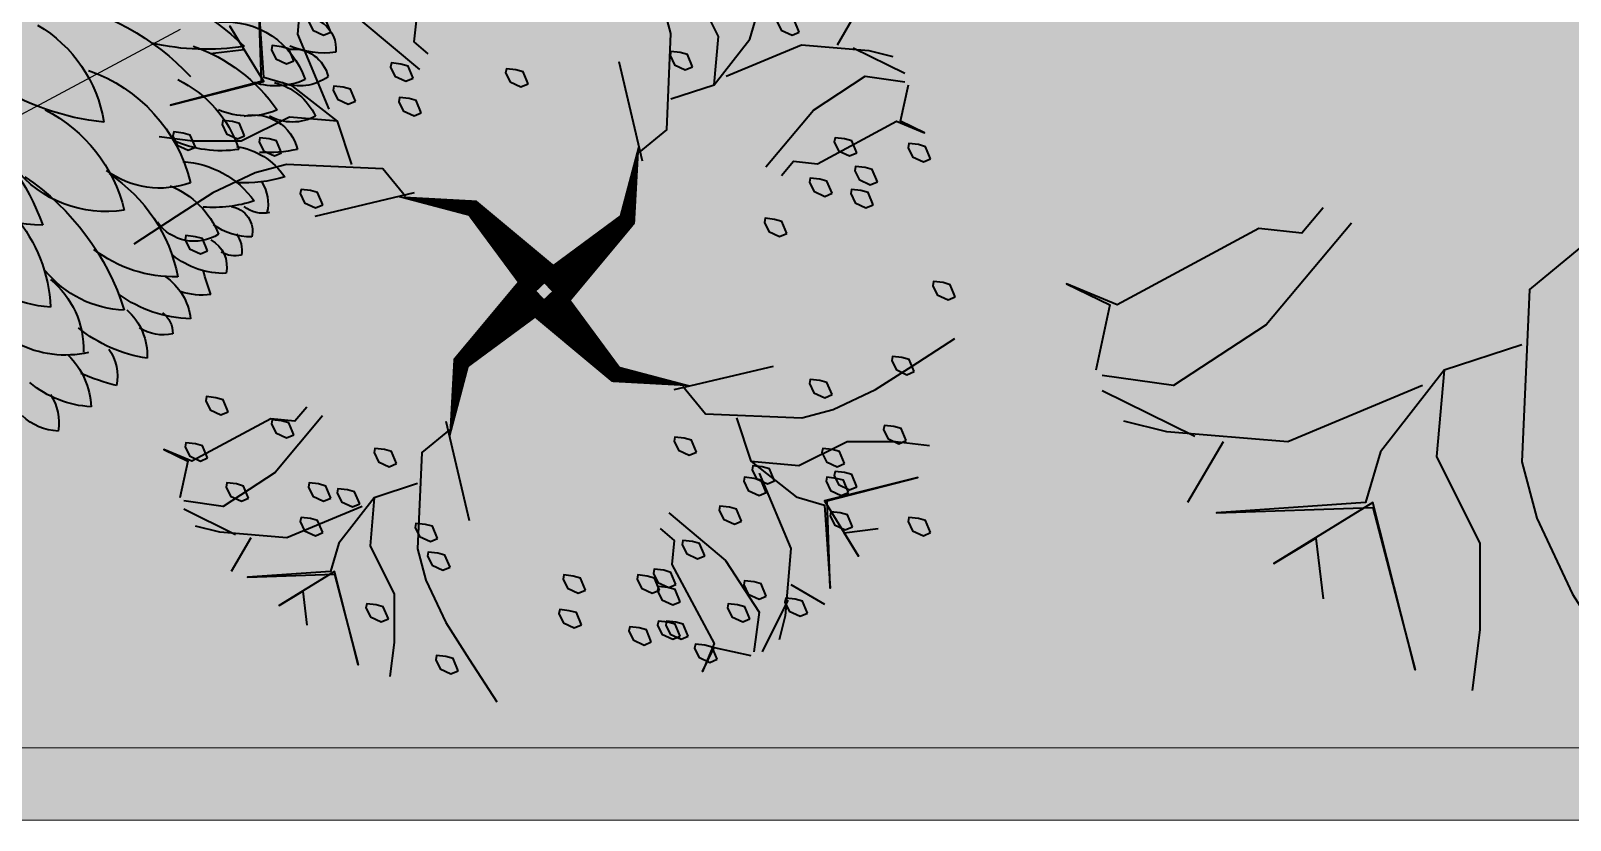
# Model space of a CAD drawing. Header units: millimetres. Extents: x 0 to 59560, y 0 to 21447.
# Drawn here: x 38694 to 39224, y 16312 to 16584 of the extents above; entities that cross this region are included whole.
import ezdxf

# ---------------------------------------------------------------- set-up
doc = ezdxf.new("R2010")
doc.units = ezdxf.units.MM
doc.header["$LTSCALE"] = 150
doc.linetypes.add('DASHED', pattern=[0.75, 0.5, -0.25])
for name, color, linetype in [('ad-Elevation 10', 8, 'Continuous'), ('ad-Furniture', 8, 'Continuous'), ('ad-Glass Sectionline', 140, 'Continuous')]:
    doc.layers.add(name, color=color, linetype=linetype)
doc.layers.add('ad-Landscape', color=7, linetype='Continuous', lineweight=35, true_color=0x007f00)
doc.layers.add('ad-Landscape 2', color=7, linetype='Continuous', lineweight=35, true_color=0x264c00)

# ---------------------------------------------------------------- blocks, each defined once
blk = doc.blocks.new('$ZCDB_AUDIT_GENERATED_1E8BB7')
at = {"layer": 'ad-Landscape'}
for centre, radius, start, end in [((-1.8408, -1.8007), 0.8356, 120.6803, 170.69519), ((-2.6751, -1.5084), 0.6953, 260.6567, 321.71751), ((-1.4468, -2.8141), 0.8978, 139.49244, 177.69907)]:
    blk.add_arc(centre, radius, start, end, dxfattribs=at)
at = {"layer": 'ad-Landscape 2'}
for centre, radius, start, end in [((-2.5206, -2.2177), 1.411, 99.65865, 134.4053), ((-2.0704, -2.4383), 1.5297, 100.87998, 136.84474), ((-3.867, -1.2266), 0.1934, 69.40402, 185.81334), ((-3.3934, -1.5704), 0.508, 85.63715, 161.63434), ((-3.2785, 0.1985), 1.4267, 260.74511, 283.04309), ((-3.9905, -0.7068), 0.5437, 262.71659, 292.35425), ((-3.8061, -1.4393), 0.2126, 83.93136, 167.1466), ((-2.8723, -2.1694), 1.0147, 108.93763, 145.3584), ((-2.2585, -2.2572), 0.9551, 109.25986, 166.25719), ((-3.8429, -1.1634), 0.2852, 233.28378, 291.64538), ((-3.6025, -1.7876), 0.3701, 103.9638, 154.63628), ((-3.6986, -1.0203), 0.4283, 245.59747, 287.58932), ((-2.7888, -2.0624), 0.7268, 116.20301, 161.32918), ((-2.8127, -0.1703), 1.5025, 275.62532, 303.13317), ((-3.799, -1.3868), 0.2788, 240.36234, 299.63766), ((-3.5663, -1.8937), 0.2709, 77.55099, 166.34539), ((-3.5309, -1.1863), 0.4429, 246.56317, 293.43683), ((-1.8936, -2.412), 0.9205, 117.11773, 166.33164), ((-0.9565, -2.7668), 1.425, 128.22789, 160.26694), ((-3.6458, -0.9704), 0.8788, 257.92659, 272.99743), ((-3.3942, -2.2431), 0.4369, 98.92704, 145.21519), ((-3.3701, -1.1333), 0.7046, 261.24696, 294.39648), ((-3.104, -2.4748), 0.5733, 93.62657, 144.23647), ((-3.5079, -1.2176), 0.814, 252.47778, 273.23616), ((-3.4132, -2.1554), 0.2388, 147.68239, 193.24524), ((-3.0021, -1.5187), 0.5438, 250.20197, 306.22103), ((-2.167, -2.7765), 0.9598, 123.44945, 169.14185), ((-1.3292, -3.2587), 1.5303, 124.25441, 162.40951), ((-2.3006, -1.3581), 0.9275, 270.17163, 318.26071), ((-2.8672, -2.5356), 0.5252, 111.97187, 158.1743), ((-3.6227, -2.031), 0.1831, 257.9287, 308.85753), ((-3.3241, -1.386), 0.7926, 251.98772, 274.43369), ((-3.4098, -2.3203), 0.1483, 98.29705, 193.9033), ((-3.5474, -1.9775), 0.3785, 269.04584, 306.1809), ((-3.2095, -2.1093), 0.2729, 237.84483, 324.60114), ((-3.3252, -2.438), 0.1695, 143.72347, 189.28631), ((-3.2185, -2.5369), 0.186, 119.00554, 191.76376), ((-3.4542, -2.3019), 0.1679, 256.81907, 300.10983), ((-3.387, -2.0873), 0.4877, 268.40112, 309.1706), ((-3.0882, -1.8014), 0.7945, 268.44815, 307.52814), ((-4.7109, -2.1806), 1.4962, 339.58638, 345.44635), ((-2.8129, -2.1522), 0.6446, 272.21829, 320.84358), ((-2.4021, -1.9593), 0.8207, 274.0733, 314.87713), ((-2.8327, -2.8868), 0.3555, 124.28194, 173.79297), ((-1.9988, -3.0323), 0.5442, 129.31962, 181.75138), ((-3.255, -2.3074), 0.3987, 262.27272, 289.05896), ((-3.2048, -2.0899), 0.7587, 271.41505, 306.15667), ((-2.9291, -2.9329), 0.15, 126.19039, 182.52975), ((-2.5541, -3.0699), 0.3719, 132.03902, 182.39813), ((-3.0253, -2.6704), 0.2744, 258.73381, 302.02457), ((-3.0549, -2.2322), 0.863, 278.61282, 308.97622), ((-2.4584, -3.1948), 0.2887, 145.35935, 190.9222), ((-2.4357, -2.4238), 0.6427, 257.61453, 296.92393), ((-2.1285, -3.3962), 0.4606, 134.41683, 177.63522), ((-3.0457, -2.0047), 1.2814, 283.71524, 293.85648), ((-2.6219, -2.7574), 0.6207, 273.06665, 310.22411), ((-2.1061, -3.4684), 0.2887, 145.35935, 190.9222), ((-2.4029, -3.194), 0.3293, 272.31458, 313.75489)]:
    blk.add_arc(centre, radius, start, end, dxfattribs=at)
blk = doc.blocks.new('$ZCDB_AUDIT_GENERATED_1E8EA8')
at = {"layer": 'ad-Landscape'}
blk.add_lwpolyline([(366.46, 359.97, 35.98, 14.39, 0), (431.54, 298.66, 14.39, 0.72, 0), (441.94, 232.52, 0, 0, 0), (441.94, 271.88, 0, 0, 0), (524.19, 247.36, 0, 0, 0), (541.37, 252.2, 0, 0, 0), (599.67, 340.29, 0, 0, 0), (579.33, 315.77, 0, 0, 0), (575.71, 359.97, 0, 0, 0), (579.33, 315.77, 0, 0, 0), (541.37, 252.2, 0, 0, 0), (648.03, 286.4, 0, 0, 0), (692.32, 237.36, 0, 0, 0), (648.03, 288.98, 0, 0, 0), (692.32, 301.25, 0, 0, 0), (713.11, 293.82, 0, 0, 0), (692.32, 306.09, 0, 0, 0), (716.27, 347.71, 0, 0, 0), (692.32, 306.09, 0, 0, 0), (719.89, 396.76, 0, 0, 0)], format="xyseb", dxfattribs=at)
for points in [[(565.32, 259.62), (575.71, 247.36), (596.5, 249.62), (664.75, 212.83), (689.15, 222.84), (668.36, 212.83), (675.14, 181.21)], [(551.76, 252.2), (592.89, 203.15), (637.63, 173.79), (671.98, 178.63)], [(441.94, 239.94), (465.89, 220.25), (469.51, 137), (462.28, 109.9), (445.1, 73.12), (424.76, 41.49), (400.81, 4.71)], [(469.51, 193.47), (507.02, 181.21), (510.63, 139.59), (489.84, 97.64), (489.84, 56.01), (493.46, 26.65)], [(507.02, 181.21), (537.75, 141.84), (544.98, 117.32), (616.84, 112.48), (541.37, 115.06), (521.03, 36.65), (541.37, 117.32), (589.27, 87.96), (568.93, 100.22), (565.32, 70.86)], [(517.41, 173.79), (582.49, 146.68), (640.79, 151.52), (661.58, 156.69)], [(627.24, 149.27), (671.98, 171.21)], [(613.68, 146.68), (630.85, 117.32)]]:
    blk.add_lwpolyline(points, dxfattribs=at)
blk = doc.blocks.new('$ZCDB_AUDIT_GENERATED_1E8E31')
at = {"layer": 'ad-Landscape'}
for points in [[(362.2, 368.8, 36.2, 14.5, 0), (424, 434.3, 14.5, 0.724, 0), (490.5, 444.8, 0, 0, 0), (450.9, 444.8, 0, 0, 0), (475.6, 527.6, 0, 0, 0), (470.7, 544.9, 0, 0, 0), (382.1, 603.6, 0, 0, 0), (406.7, 583.1, 0, 0, 0), (362.2, 579.4, 0, 0, 0), (406.7, 583.1, 0, 0, 0), (470.7, 544.9, 0, 0, 0), (436.3, 652.2, 0, 0, 0), (485.7, 696.8, 0, 0, 0), (433.7, 652.2, 0, 0, 0), (421.4, 696.8, 0, 0, 0), (428.8, 717.7, 0, 0, 0), (416.5, 696.8, 0, 0, 0), (374.6, 720.9, 0, 0, 0), (416.5, 696.8, 0, 0, 0), (325.2, 724.6, 0, 0, 0)], [(355.7, 362.2, 36.2, 14.5, 0), (290.2, 424, 14.5, 0.724, 0), (279.7, 490.5, 0, 0, 0), (279.7, 450.9, 0, 0, 0), (197, 475.6, 0, 0, 0), (179.7, 470.7, 0, 0, 0), (121, 382.1, 0, 0, 0), (141.5, 406.7, 0, 0, 0), (145.1, 362.2, 0, 0, 0), (141.5, 406.7, 0, 0, 0), (179.7, 470.7, 0, 0, 0), (72.3, 436.3, 0, 0, 0), (27.7, 485.7, 0, 0, 0), (72.3, 433.7, 0, 0, 0), (27.7, 421.4, 0, 0, 0), (6.8, 428.8, 0, 0, 0), (27.7, 416.5, 0, 0, 0), (3.6, 374.6, 0, 0, 0), (27.7, 416.5, 0, 0, 0), (0, 325.2, 0, 0, 0)], [(368.8, 362.3, 36.2, 14.5, 0), (434.3, 300.6, 14.5, 0.724, 0), (444.8, 234, 0, 0, 0), (444.8, 273.6, 0, 0, 0), (527.6, 249, 0, 0, 0), (544.9, 253.8, 0, 0, 0), (603.6, 342.5, 0, 0, 0), (583.1, 317.8, 0, 0, 0), (579.4, 362.3, 0, 0, 0), (583.1, 317.8, 0, 0, 0), (544.9, 253.8, 0, 0, 0), (652.2, 288.3, 0, 0, 0), (696.8, 238.9, 0, 0, 0), (652.2, 290.9, 0, 0, 0), (696.8, 303.2, 0, 0, 0), (717.7, 295.7, 0, 0, 0), (696.8, 308.1, 0, 0, 0), (720.9, 350, 0, 0, 0), (696.8, 308.1, 0, 0, 0), (724.6, 399.3, 0, 0, 0)], [(362.3, 355.7, 36.2, 14.5, 0), (300.6, 290.2, 14.5, 0.724, 0), (234, 279.7, 0, 0, 0), (273.6, 279.7, 0, 0, 0), (249, 197, 0, 0, 0), (253.8, 179.7, 0, 0, 0), (342.5, 121, 0, 0, 0), (317.8, 141.5, 0, 0, 0), (362.3, 145.1, 0, 0, 0), (317.8, 141.5, 0, 0, 0), (253.8, 179.7, 0, 0, 0), (288.3, 72.3, 0, 0, 0), (238.9, 27.7, 0, 0, 0), (290.9, 72.3, 0, 0, 0), (303.2, 27.7, 0, 0, 0), (295.7, 6.8, 0, 0, 0), (308.1, 27.7, 0, 0, 0), (350, 3.6, 0, 0, 0), (308.1, 27.7, 0, 0, 0), (399.3, 0, 0, 0, 0)]]:
    blk.add_lwpolyline(points, format="xyseb", dxfattribs=at)
for points in [[(279.7, 483.1), (255.6, 502.9), (252, 586.7), (259.3, 613.9), (276.6, 651), (297, 682.8), (321.1, 719.8)], [(252, 529.8), (214.2, 542.2), (210.6, 584.1), (231.5, 626.3), (231.5, 668.2), (227.9, 697.7)], [(214.2, 542.2), (183.3, 581.8), (176, 606.5), (103.7, 611.3), (179.7, 608.7), (200.1, 687.7), (179.7, 606.5), (131.5, 636), (151.9, 623.7), (155.6, 653.2)], [(463.2, 569), (475.6, 579.4), (473.3, 600.4), (510.3, 669.1), (500.3, 693.6), (510.3, 672.7), (542.2, 679.5)], [(470.7, 555.3), (520.1, 596.7), (549.6, 641.8), (544.8, 676.3)], [(549.6, 520.8), (576.9, 586.3), (572, 644.9), (566.8, 665.9)], [(542.2, 510.3), (581.8, 541.2), (606.5, 548.5), (611.3, 620.8), (608.7, 544.9), (687.7, 524.4), (606.5, 544.9), (636, 593.1), (623.7, 572.6), (653.2, 569)], [(106.9, 576.9), (89.6, 606.5)], [(203.8, 549.6), (138.3, 576.9), (79.6, 572), (58.7, 566.8)], [(93.2, 574.3), (48.2, 552.2)], [(276.6, 475.6), (297, 562)], [(155.6, 463.2), (145.1, 475.6), (124.2, 473.3), (55.5, 510.3), (30.9, 500.3), (51.9, 510.3), (45, 542.2)], [(169.2, 470.7), (127.8, 520.1), (82.8, 549.6), (48.2, 544.8)], [(529.8, 472.6), (542.2, 510.3), (584.1, 513.9), (626.3, 493), (668.2, 493), (697.7, 496.7)], [(483.1, 444.8), (502.9, 468.9), (586.7, 472.6), (613.9, 465.3), (651, 448), (682.8, 427.5), (719.8, 403.4)], [(475.6, 448), (562, 427.5)], [(241.5, 279.7), (221.7, 255.6), (137.9, 252), (110.6, 259.3), (73.6, 276.6), (41.8, 297), (4.7, 321.1)], [(249, 276.6), (162.6, 297)], [(569, 261.3), (579.4, 249), (600.4, 251.2), (669.1, 214.2), (693.6, 224.3), (672.7, 214.2), (679.5, 182.4)], [(194.7, 252), (182.4, 214.2), (140.5, 210.6), (98.3, 231.5), (56.4, 231.5), (26.8, 227.9)], [(444.8, 241.5), (468.9, 221.7), (472.6, 137.9), (465.3, 110.6), (448, 73.6), (427.5, 41.8), (403.4, 4.7)], [(448, 249), (427.5, 162.6)], [(555.3, 253.8), (596.7, 204.5), (641.8, 174.9), (676.3, 179.8)], [(182.4, 214.2), (142.8, 183.3), (118.1, 176), (113.2, 103.7), (115.8, 179.7), (36.9, 200.1), (118.1, 179.7), (88.5, 131.5), (100.9, 151.9), (71.3, 155.6)], [(174.9, 203.8), (147.6, 138.3), (152.5, 79.6), (157.7, 58.7)], [(472.6, 194.7), (510.3, 182.4), (513.9, 140.5), (493, 98.3), (493, 56.4), (496.7, 26.8)], [(510.3, 182.4), (541.2, 142.8), (548.5, 118.1), (620.8, 113.2), (544.9, 115.8), (524.4, 36.9), (544.9, 118.1), (593.1, 88.5), (572.6, 100.9), (569, 71.3)], [(520.8, 174.9), (586.3, 147.6), (644.9, 152.5), (665.9, 157.7)], [(253.8, 169.2), (204.5, 127.8), (174.9, 82.8), (179.8, 48.2)], [(631.3, 150.2), (676.3, 172.3)], [(261.3, 155.6), (249, 145.1), (251.2, 124.2), (214.2, 55.5), (224.3, 30.9), (214.2, 51.9), (182.4, 45)], [(617.7, 147.6), (634.9, 118.1)], [(147.6, 106.9), (118.1, 89.6)], [(150.2, 93.2), (172.3, 48.2)]]:
    blk.add_lwpolyline(points, dxfattribs=at)
for points in [[(140.2, 588), (144.5, 598.6), (150.8, 600.3), (159, 601.2), (159.7, 597.6), (155.9, 589.7), (146.4, 585.3)], [(548.1, 588), (552.5, 598.6), (558.8, 600.3), (567, 601.2), (567.6, 597.6), (563.8, 589.7), (554.4, 585.3)], [(233.2, 557.8), (237.6, 568.4), (243.9, 570.1), (252.1, 571.1), (252.7, 567.5), (248.9, 559.6), (239.5, 555.2)], [(580.3, 562.9), (584.7, 573.5), (591, 575.2), (599.2, 576.2), (599.9, 572.6), (596.1, 564.7), (586.6, 560.3)], [(376.3, 542.9), (380.7, 553.4), (387, 555.2), (395.2, 556.1), (395.9, 552.5), (392, 544.6), (382.6, 540.2)], [(476.5, 547.9), (480.9, 558.4), (487.2, 560.2), (495.4, 561.1), (496.1, 557.5), (492.3, 549.6), (482.8, 545.2)], [(526.6, 527.8), (531, 538.3), (537.3, 540.1), (545.5, 541), (546.2, 537.4), (542.4, 529.5), (532.9, 525.1)], [(469.3, 517.8), (473.7, 528.4), (480, 530.1), (488.2, 531), (488.9, 527.4), (485.1, 519.5), (475.6, 515.1)], [(623.2, 497.7), (627.6, 508.3), (633.9, 510), (642.1, 511), (642.8, 507.4), (639, 499.5), (629.5, 495.1)], [(666.1, 487.8), (670.5, 498.3), (676.8, 500.1), (685, 501), (685.7, 497.4), (681.9, 489.5), (672.4, 485.1)], [(25.7, 477.7), (30.1, 488.2), (36.4, 490), (44.6, 490.9), (45.2, 487.3), (41.4, 479.4), (32, 475)], [(90, 482.8), (94.4, 493.3), (100.7, 495.1), (108.9, 496), (109.6, 492.4), (105.8, 484.5), (96.3, 480.1)], [(591, 482.8), (595.4, 493.3), (601.7, 495.1), (609.9, 496), (610.6, 492.4), (606.7, 484.5), (597.3, 480.1)], [(72.1, 457.7), (76.5, 468.3), (82.8, 470), (91, 470.9), (91.7, 467.3), (87.9, 459.5), (78.4, 455)], [(111.6, 447.6), (116, 458.2), (122.3, 459.9), (130.5, 460.8), (131.1, 457.2), (127.3, 449.4), (117.9, 444.9)], [(75.8, 437.6), (80.2, 448.2), (86.5, 449.9), (94.7, 450.9), (95.3, 447.3), (91.5, 439.4), (82.1, 435)], [(555.2, 437.6), (559.6, 448.2), (565.9, 449.9), (574.1, 450.9), (574.8, 447.3), (571, 439.4), (561.5, 435)], [(150.9, 412.6), (155.3, 423.1), (161.6, 424.9), (169.8, 425.8), (170.5, 422.2), (166.7, 414.3), (157.2, 409.9)], [(655.4, 397.5), (659.8, 408.1), (666.1, 409.8), (674.3, 410.7), (675, 407.1), (671.2, 399.2), (661.7, 394.8)], [(4.2, 357.5), (8.6, 368), (14.9, 369.8), (23.1, 370.7), (23.8, 367.1), (20, 359.2), (10.5, 354.8)], [(40, 292.3), (44.4, 302.8), (50.7, 304.6), (58.9, 305.5), (59.6, 301.9), (55.7, 294), (46.3, 289.6)], [(111.6, 272.2), (116, 282.8), (122.3, 284.5), (130.5, 285.4), (131.1, 281.8), (127.3, 273.9), (117.9, 269.5)], [(637.6, 257.2), (641.9, 267.8), (648.2, 269.5), (656.4, 270.5), (657.1, 266.9), (653.3, 259), (643.9, 254.6)], [(47.1, 232.2), (51.5, 242.7), (57.8, 244.5), (66, 245.4), (66.7, 241.8), (62.9, 233.9), (53.4, 229.5)], [(580.3, 237.2), (584.7, 247.7), (591, 249.5), (599.2, 250.4), (599.9, 246.8), (596.1, 238.9), (586.6, 234.5)], [(229.6, 222.1), (234, 232.6), (240.3, 234.4), (248.5, 235.3), (249.2, 231.7), (245.3, 223.8), (235.9, 219.4)], [(655.4, 217.1), (659.8, 227.6), (666.1, 229.4), (674.3, 230.3), (675, 226.7), (671.2, 218.8), (661.7, 214.4)], [(100.8, 212.1), (105.2, 222.7), (111.5, 224.4), (119.7, 225.3), (120.4, 221.7), (116.5, 213.8), (107.1, 209.4)], [(490.9, 212.1), (495.3, 222.7), (501.5, 224.4), (509.7, 225.3), (510.4, 221.7), (506.6, 213.8), (497.2, 209.4)], [(90, 192), (94.4, 202.6), (100.7, 204.3), (108.9, 205.3), (109.6, 201.7), (105.8, 193.8), (96.3, 189.4)], [(161.6, 197), (166, 207.6), (172.3, 209.3), (180.5, 210.2), (181.2, 206.6), (177.3, 198.8), (167.9, 194.4)], [(97.2, 187), (101.6, 197.6), (107.9, 199.3), (116.1, 200.3), (116.8, 196.7), (113, 188.8), (103.5, 184.4)], [(168.8, 187), (173.2, 197.6), (179.5, 199.3), (187.7, 200.3), (188.4, 196.7), (184.5, 188.8), (175.1, 184.4)], [(523, 177.1), (527.4, 187.6), (533.7, 189.4), (541.9, 190.3), (542.5, 186.7), (538.7, 178.8), (529.3, 174.4)], [(548.1, 182.1), (552.5, 192.6), (558.8, 194.4), (567, 195.3), (567.6, 191.7), (563.8, 183.8), (554.4, 179.4)], [(619.7, 182.1), (624.1, 192.6), (630.4, 194.4), (638.6, 195.3), (639.2, 191.7), (635.4, 183.8), (626, 179.4)], [(190.3, 162), (194.7, 172.5), (201, 174.3), (209.2, 175.2), (209.8, 171.6), (206, 163.7), (196.6, 159.3)], [(25.7, 152), (30.1, 162.6), (36.4, 164.3), (44.6, 165.2), (45.2, 161.6), (41.4, 153.7), (32, 149.3)], [(93.7, 157), (98.1, 167.6), (104.4, 169.3), (112.6, 170.2), (113.2, 166.6), (109.4, 158.7), (100, 154.3)], [(555.2, 152), (559.6, 162.6), (565.9, 164.3), (574.1, 165.2), (574.8, 161.6), (571, 153.7), (561.5, 149.3)], [(455.1, 146.9), (459.5, 157.5), (465.8, 159.2), (474, 160.1), (474.6, 156.5), (470.8, 148.6), (461.4, 144.2)], [(222.5, 131.9), (226.9, 142.5), (233.2, 144.2), (241.4, 145.2), (242, 141.6), (238.2, 133.7), (228.8, 129.3)], [(444.3, 121.8), (448.7, 132.4), (455, 134.1), (463.2, 135.1), (463.9, 131.5), (460, 123.6), (450.6, 119.2)], [(168.8, 96.8), (173.2, 107.3), (179.5, 109.1), (187.7, 110), (188.4, 106.4), (184.5, 98.5), (175.1, 94.1)], [(247.5, 106.9), (251.9, 117.4), (258.2, 119.2), (266.4, 120.1), (267.1, 116.5), (263.2, 108.6), (253.8, 104.2)], [(261.8, 101.9), (266.2, 112.4), (272.5, 114.2), (280.7, 115.1), (281.4, 111.5), (277.6, 103.6), (268.1, 99.2)], [(326.3, 101.9), (330.7, 112.4), (337, 114.2), (345.2, 115.1), (345.8, 111.5), (342, 103.6), (332.6, 99.2)], [(133, 81.8), (137.4, 92.4), (143.7, 94.1), (151.9, 95), (152.6, 91.4), (148.8, 83.6), (139.3, 79.1)], [(243.9, 91.8), (248.3, 102.4), (254.6, 104.1), (262.8, 105), (263.5, 101.4), (259.7, 93.5), (250.2, 89.1)], [(183.1, 76.8), (187.5, 87.4), (193.8, 89.1), (202, 90.1), (202.7, 86.5), (198.9, 78.6), (189.4, 74.2)], [(329.8, 71.7), (334.2, 82.3), (340.5, 84), (348.7, 84.9), (349.4, 81.4), (345.6, 73.5), (336.1, 69.1)], [(498, 76.8), (502.4, 87.4), (508.7, 89.1), (516.9, 90.1), (517.5, 86.5), (513.7, 78.6), (504.3, 74.2)], [(236.8, 61.7), (241.2, 72.3), (247.5, 74), (255.7, 75), (256.4, 71.4), (252.6, 63.5), (243.1, 59.1)], [(243.9, 61.7), (248.3, 72.3), (254.6, 74), (262.8, 75), (263.5, 71.4), (259.7, 63.5), (250.2, 59.1)], [(269, 56.8), (273.3, 67.3), (279.6, 69.1), (287.8, 70), (288.5, 66.4), (284.7, 58.5), (275.3, 54.1)], [(211.7, 41.7), (216.1, 52.2), (222.4, 54), (230.6, 54.9), (231.3, 51.3), (227.5, 43.4), (218, 39)], [(437.2, 31.7), (441.6, 42.3), (447.9, 44), (456.1, 44.9), (456.7, 41.3), (452.9, 33.4), (443.5, 29)]]:
    blk.add_lwpolyline(points, close=True, dxfattribs=at)
blk = doc.blocks.new('zw$FEB3')
at = {"transparency": 33554559}
h = blk.add_hatch(color=74, dxfattribs=at)
h.dxf.hatch_style = 1
h.paths.add_polyline_path([(1795, 0), (0, 0), (0, -910), (1795, -910)])
at = {"layer": 'ad-Elevation 10', "lineweight": 9}
blk.add_lwpolyline([(1795, 0), (0, 0), (0, -910), (1795, -910)], close=True, dxfattribs=at)
at = {"layer": 'ad-Furniture', "linetype": 'DASHED'}
blk.add_lwpolyline([(0, -910), (1700, 0)], dxfattribs=at)
at = {"xscale": -57.34105759339501, "yscale": 57.34105759339504, "zscale": 57.34105759339504, "rotation": 359.9999999999996}
blk.add_blockref('$ZCDB_AUDIT_GENERATED_1E8BB7', (283.59, -598.81), dxfattribs=at)
at = {"layer": 'ad-Landscape', "rotation": 359.9999999999996}
for name, p, xscale, yscale, zscale in [('$ZCDB_AUDIT_GENERATED_1E8EA8', (1260.67, -909.34), -0.7144563243118908, 0.7144563243118911, 0.7144563243118911), ('$ZCDB_AUDIT_GENERATED_1E8E31', (731.58, -896.01), -0.395767119159003, 0.3957671191590032, 0.3957671191590032)]:
    blk.add_blockref(name, p, dxfattribs=dict(at, xscale=xscale, yscale=yscale, zscale=zscale))
blk = doc.blocks.new('zw$B3AA')
at = {"layer": 'ad-Glass Sectionline', "transparency": 33554559}
h = blk.add_hatch(color=256, dxfattribs=at)
h.dxf.hatch_style = 1
h.paths.add_polyline_path([(1795, -910), (0, -910), (0, -935), (1795, -935)])
at = {"layer": 'ad-Elevation 10', "lineweight": 9}
blk.add_lwpolyline([(1795, -910), (0, -910), (0, -935), (1795, -935)], close=True, dxfattribs=at)
at = {"layer": 'ad-Landscape', "rotation": 359.9999999999999}
blk.add_blockref('zw$FEB3', (0, 0), dxfattribs=at)

msp = doc.modelspace()

# ---------------------------------------------------------------- block references
at = {"rotation": 360}
msp.add_blockref('zw$B3AA', (38282.6, 17247.27), dxfattribs=at)

doc.saveas('drawing.dxf')
